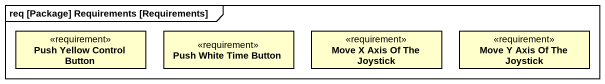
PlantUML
@startuml
mainframe req [Package] Requirements [Requirements]
hide circle
hide empty members
class "Push Yellow Control Button" as Push_Yellow_Control_Button <<requirement>>
class "Push White Time Button" as Push_White_Time_Button <<requirement>>
class "Move X Axis Of The Joystick" as Move_X_Axis_Of_The_Joystick <<requirement>>
class "Move Y Axis Of The Joystick" as Move_Y_Axis_Of_The_Joystick <<requirement>>
@enduml
